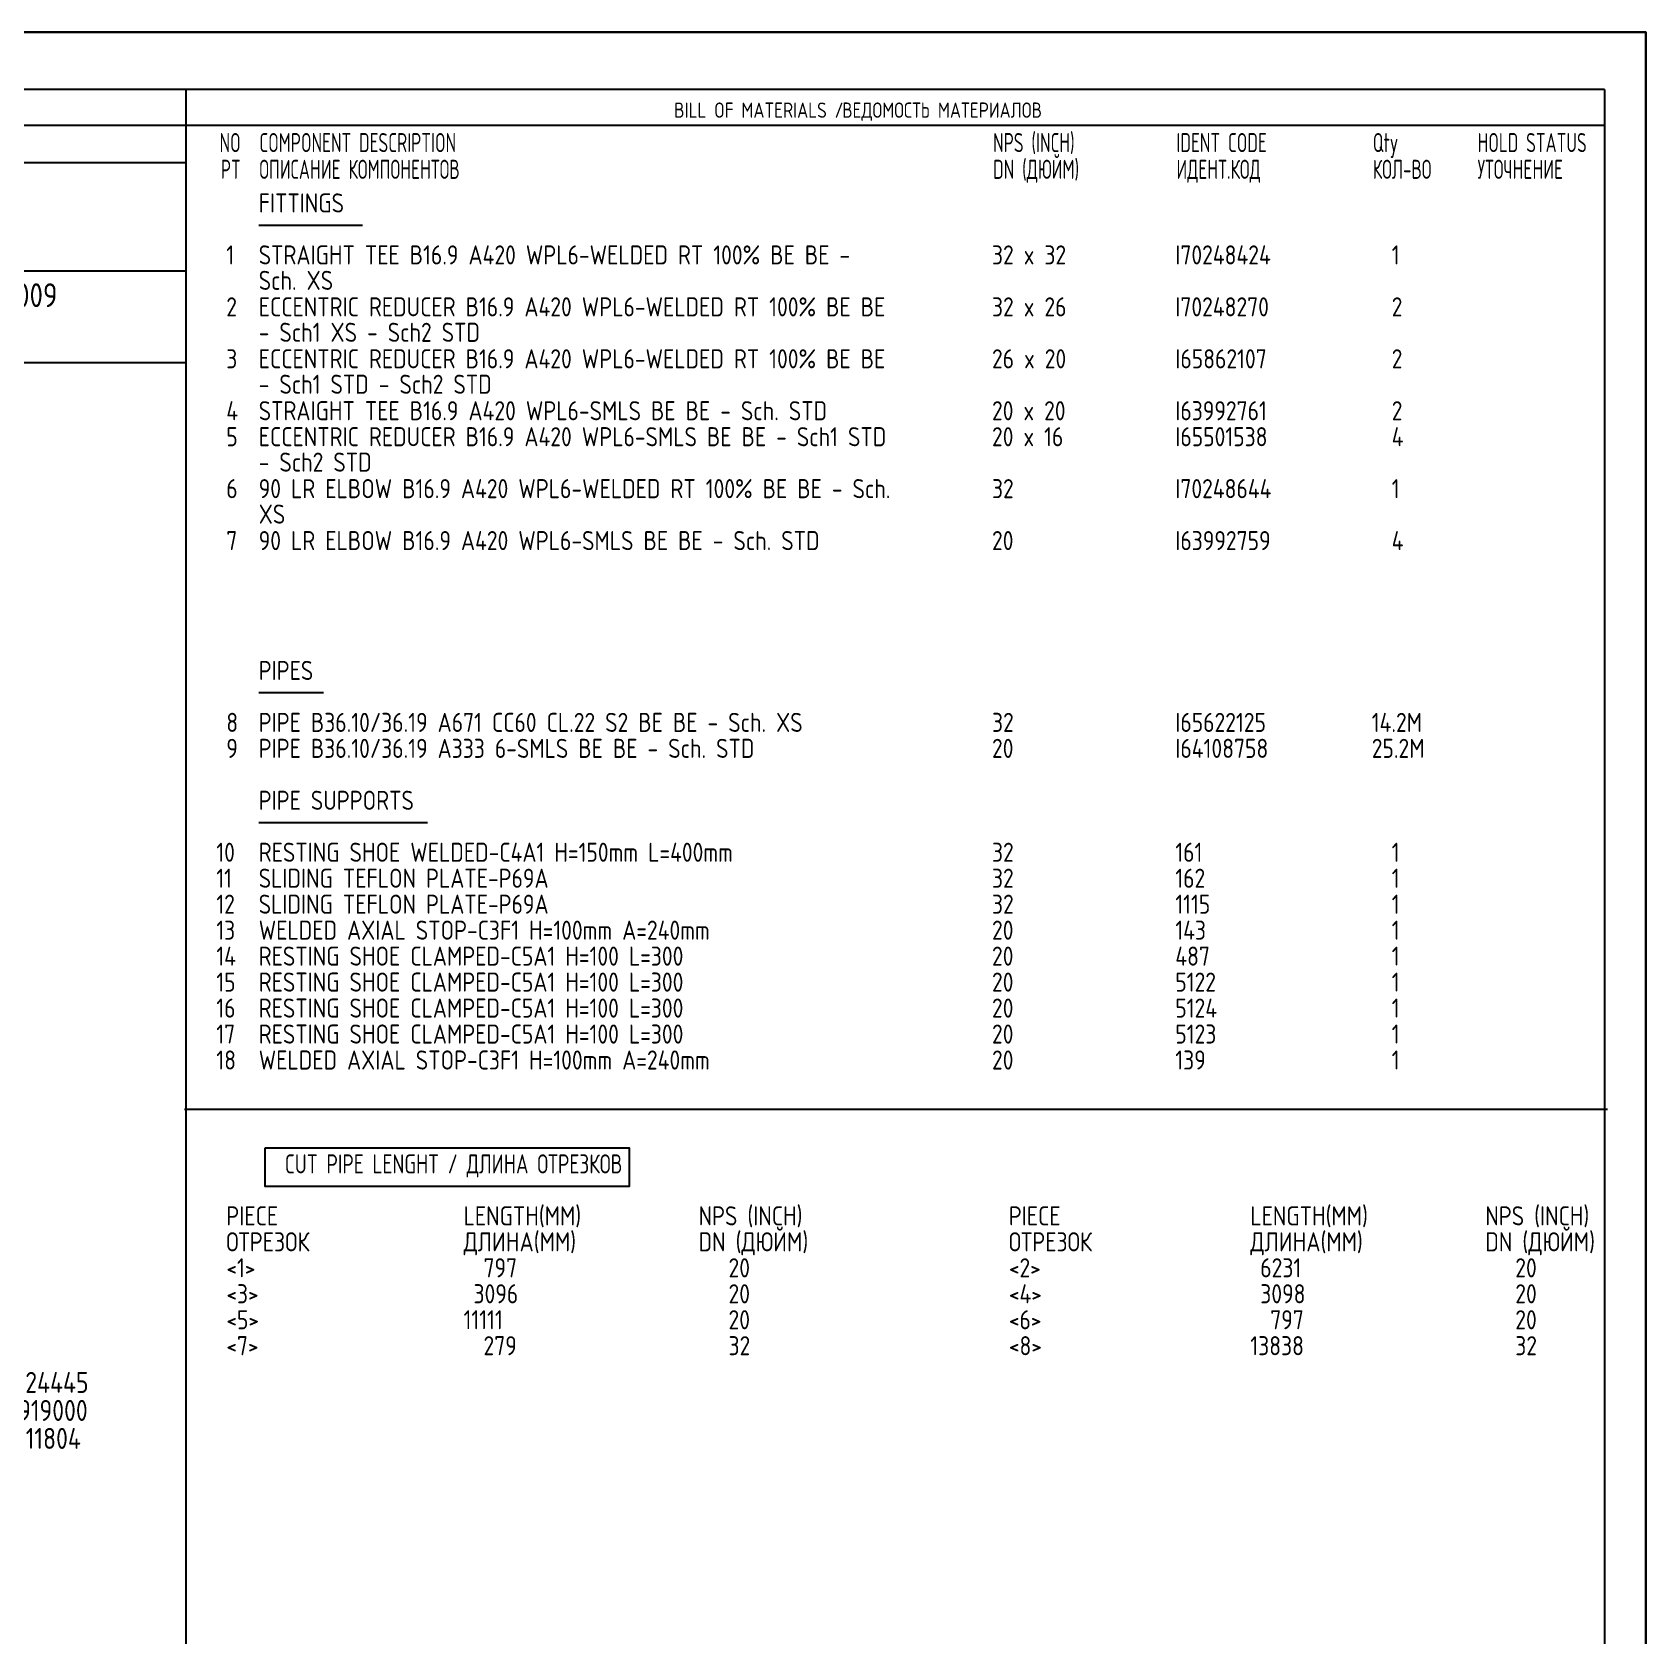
# Model space of a CAD drawing. Extents: x 0 to 594, y 0 to 420.
# Drawn here: x 382.8 to 594, y 210 to 420 of the extents above; entities that cross this region are included whole.
import ezdxf
from ezdxf.enums import TextEntityAlignment as Align

# ---------------------------------------------------------------- set-up
doc = ezdxf.new("R2010")
doc.units = 0
doc.header["$MEASUREMENT"] = 0
doc.linetypes.add('BORDER_2012_SLN$0$8001.Solid', pattern=[0])
for name, color, linetype in [('BORDER_2012_SLN$0$2', 7, 'Continuous'), ('BORDER_2012_SLN$0$GT_1', 7, 'Continuous'), ('GT_1', 7, 'Continuous')]:
    doc.layers.add(name, color=color, linetype=linetype)
for name, color, linetype, lineweight in [('BORDER_2012_SLN$0$BG_Level_1', 7, 'BORDER_2012_SLN$0$8001.Solid', 25), ('BORDER_2012_SLN$0$Level_1', 7, 'BORDER_2012_SLN$0$8001.Solid', 25), ('BORDER_2012_SLN$0$Level_18', 7, 'BORDER_2012_SLN$0$8001.Solid', 25)]:
    doc.layers.add(name, color=color, linetype=linetype, lineweight=lineweight)
doc.styles.add('BORDER_2012_SLN$0$GOST type A', font='GOST type A')
doc.styles.add('BORDER_2012_SLN$0$HTX1', font='')
doc.styles.add('HTX1', font='')
doc.styles.get('BORDER_2012_SLN$0$HTX1').set_extended_font_data('GOST type A')
doc.styles.get('HTX1').set_extended_font_data('GOST type A')

# ---------------------------------------------------------------- blocks, each defined once
blk = doc.blocks.new('BORDER_2012_SLN')
at = {"layer": 'BORDER_2012_SLN$0$2'}
blk.add_line((162.42, 407.85), (588.6, 407.85), dxfattribs=at)
at = {"layer": 'BORDER_2012_SLN$0$Level_1', "color": 7, "lineweight": -3}
for p, q in [((588.6, 412.5), (25.4, 412.5)), ((402.9, 7.5), (402.9, 412.5)), ((588.6, 412.5), (588.6, 7.5)), ((402.75, 402.9), (188.39, 402.9)), ((402.9, 388.7), (162.37, 388.68)), ((402.9, 376.7), (25.4, 376.7))]:
    blk.add_line(p, q, dxfattribs=at)
at = {"layer": 'BORDER_2012_SLN$0$Level_18', "color": 7, "lineweight": -3, "flags": 128}
blk.add_lwpolyline([(0, 0), (0, 420), (594, 420), (594, 0)], close=True, dxfattribs=at)
at = {"layer": 'BORDER_2012_SLN$0$BG_Level_1', "color": 7, "style": 'BORDER_2012_SLN$0$GOST type A'}
for s, p in [('BILL OF MATERIALS / ', (466.8, 408.8)), ('ВЕДОМОСТЬ МАТЕРИАЛОВ', (488.8, 408.8))]:
    blk.add_text(s, height=2, dxfattribs=at).set_placement(p)
at = {"layer": 'BORDER_2012_SLN$0$GT_1', "style": 'BORDER_2012_SLN$0$HTX1', "width": 0.8}
for s, p in [('NO', (410.06, 404.3)), ('PT', (410.06, 400.8))]:
    blk.add_text(s, height=2.5, dxfattribs=at).set_placement(p, align=Align.RIGHT)
for s, p in [('COMPONENT DESCRIPTION', (412.5, 404.3)), ('NPS (INCH)', (508.56, 404.3)), ('IDENT CODE', (532.56, 404.3)), ('Qty', (558.27, 404.3)), ('HOLD STATUS', (571.99, 404.3)), ('DN (ДЮЙМ)', (508.56, 400.8)), ('ОПИСАНИЕ КОМПОНЕНТОВ', (412.5, 400.8)), ('ИДЕНТ.КОД', (532.56, 400.8)), ('КОЛ-ВО', (558.27, 400.8)), ('УТОЧНЕНИЕ', (571.99, 400.8))]:
    blk.add_text(s, height=2.5, dxfattribs=at).set_placement(p)

msp = doc.modelspace()

# ---------------------------------------------------------------- linework, layer by layer
at = {"layer": 'GT_1', "flags": 128}
for points in [[(0, 0), (594, 0), (594, 420), (0, 420), (0, 0)], [(426.014, 394.704), (412.414, 394.704)], [(420.914, 333.48), (412.414, 333.48)], [(434.514, 316.473), (412.414, 316.473)], [(402.7, 278.947), (589, 278.947)], [(413.271, 273.901), (460.914, 273.901), (460.914, 268.854), (413.271, 268.854), (413.271, 273.901)]]:
    msp.add_lwpolyline(points, dxfattribs=at)

# ---------------------------------------------------------------- block references
at = {"linetype": 'Continuous'}
msp.add_blockref('BORDER_2012_SLN', (0, 0), dxfattribs=at)

# ---------------------------------------------------------------- texts
at = {"layer": 'GT_1', "style": 'HTX1'}
for s, height, width, p in [('FITTINGS', 2.5, 1.02, (412.414, 396.395)), ('  1', 2.5, 1.02, (405.557, 389.592)), ('STRAIGHT TEE B16.9 A420 WPL6-WELDED RT 100%%037 BE BE -', 2.5, 1.02, (412.414, 389.592)), ('32 x 32', 2.5, 1.02, (508.414, 389.592)), ('I70248424', 2.5, 1.02, (532.414, 389.592)), ('  1', 2.5, 1.02, (558.129, 389.592)), ('Sch. XS', 2.5, 1.02, (412.414, 386.259)), ('SLN-2725-4141-25-F-2009', 3.125, 1.02, (345, 384)), ('  2', 2.5, 1.02, (405.557, 382.789)), ('ECCENTRIC REDUCER B16.9 A420 WPL6-WELDED RT 100%%037 BE BE', 2.5, 1.02, (412.414, 382.789)), ('32 x 26', 2.5, 1.02, (508.414, 382.789)), ('I70248270', 2.5, 1.02, (532.414, 382.789)), ('  2', 2.5, 1.02, (558.129, 382.789)), ('- Sch1 XS - Sch2 STD', 2.5, 1.02, (412.414, 379.456)), ('  3', 2.5, 1.02, (405.557, 375.986)), ('ECCENTRIC REDUCER B16.9 A420 WPL6-WELDED RT 100%%037 BE BE', 2.5, 1.02, (412.414, 375.986)), ('26 x 20', 2.5, 1.02, (508.414, 375.986)), ('I65862107', 2.5, 1.02, (532.414, 375.986)), ('  2', 2.5, 1.02, (558.129, 375.986)), ('- Sch1 STD - Sch2 STD', 2.5, 1.02, (412.414, 372.653)), ('  4', 2.5, 1.02, (405.557, 369.184)), ('STRAIGHT TEE B16.9 A420 WPL6-SMLS BE BE - Sch. STD', 2.5, 1.02, (412.414, 369.184)), ('20 x 20', 2.5, 1.02, (508.414, 369.184)), ('I63992761', 2.5, 1.02, (532.414, 369.184)), ('  2', 2.5, 1.02, (558.129, 369.184)), ('  5', 2.5, 1.02, (405.557, 365.782)), ('ECCENTRIC REDUCER B16.9 A420 WPL6-SMLS BE BE - Sch1 STD', 2.5, 1.02, (412.414, 365.782)), ('20 x 16', 2.5, 1.02, (508.414, 365.782)), ('I65501538', 2.5, 1.02, (532.414, 365.782)), ('  4', 2.5, 1.02, (558.129, 365.782)), ('- Sch2 STD', 2.5, 1.02, (412.414, 362.449)), ('  6', 2.5, 1.02, (405.557, 358.98)), ('90 LR ELBOW B16.9 A420 WPL6-WELDED RT 100%%037 BE BE - Sch.', 2.5, 1.02, (412.414, 358.98)), ('32', 2.5, 1.02, (508.414, 358.98)), ('I70248644', 2.5, 1.02, (532.414, 358.98)), ('  1', 2.5, 1.02, (558.129, 358.98)), ('XS', 2.5, 1.02, (412.414, 355.646)), ('  7', 2.5, 1.02, (405.557, 352.177)), ('90 LR ELBOW B16.9 A420 WPL6-SMLS BE BE - Sch. STD', 2.5, 1.02, (412.414, 352.177)), ('20', 2.5, 1.02, (508.414, 352.177)), ('I63992759', 2.5, 1.02, (532.414, 352.177)), ('  4', 2.5, 1.02, (558.129, 352.177)), ('PIPES', 2.5, 1.02, (412.414, 335.17)), ('  8', 2.5, 1.02, (405.557, 328.367)), ('PIPE B36.10/36.19 A671 CC60 CL.22 S2 BE BE - Sch. XS', 2.5, 1.02, (412.414, 328.367)), ('32', 2.5, 1.02, (508.414, 328.367)), ('I65622125', 2.5, 1.02, (532.414, 328.367)), ('14.2M', 2.5, 1.02, (558.129, 328.367)), ('  9', 2.5, 1.02, (405.557, 324.966)), ('PIPE B36.10/36.19 A333 6-SMLS BE BE - Sch. STD', 2.5, 1.02, (412.414, 324.966)), ('20', 2.5, 1.02, (508.414, 324.966)), ('I64108758', 2.5, 1.02, (532.414, 324.966)), ('25.2M', 2.5, 1.02, (558.129, 324.966)), ('PIPE SUPPORTS', 2.5, 1.02, (412.414, 318.163)), (' 10', 2.5, 1.02, (405.557, 311.361)), ('RESTING SHOE WELDED-C4A1 H=150mm L=400mm', 2.5, 1.02, (412.414, 311.361)), ('32', 2.5, 1.02, (508.414, 311.361)), ('161', 2.5, 1.02, (532.414, 311.361)), ('  1', 2.5, 1.02, (558.129, 311.361)), (' 11', 2.5, 1.02, (405.557, 307.959)), ('SLIDING TEFLON PLATE-P69A', 2.5, 1.02, (412.414, 307.959)), ('32', 2.5, 1.02, (508.414, 307.959)), ('162', 2.5, 1.02, (532.414, 307.959)), ('  1', 2.5, 1.02, (558.129, 307.959)), (' 12', 2.5, 1.02, (405.557, 304.558)), ('SLIDING TEFLON PLATE-P69A', 2.5, 1.02, (412.414, 304.558)), ('32', 2.5, 1.02, (508.414, 304.558)), ('1115', 2.5, 1.02, (532.414, 304.558)), ('  1', 2.5, 1.02, (558.129, 304.558)), (' 13', 2.5, 1.02, (405.557, 301.156)), ('WELDED AXIAL STOP-C3F1 H=100mm A=240mm', 2.5, 1.02, (412.414, 301.156)), ('20', 2.5, 1.02, (508.414, 301.156)), ('143', 2.5, 1.02, (532.414, 301.156)), ('  1', 2.5, 1.02, (558.129, 301.156)), (' 14', 2.5, 1.02, (405.557, 297.755)), ('RESTING SHOE CLAMPED-C5A1 H=100 L=300', 2.5, 1.02, (412.414, 297.755)), ('20', 2.5, 1.02, (508.414, 297.755)), ('487', 2.5, 1.02, (532.414, 297.755)), ('  1', 2.5, 1.02, (558.129, 297.755)), (' 15', 2.5, 1.02, (405.557, 294.354)), ('RESTING SHOE CLAMPED-C5A1 H=100 L=300', 2.5, 1.02, (412.414, 294.354)), ('20', 2.5, 1.02, (508.414, 294.354)), ('5122', 2.5, 1.02, (532.414, 294.354)), ('  1', 2.5, 1.02, (558.129, 294.354)), (' 16', 2.5, 1.02, (405.557, 290.952)), ('RESTING SHOE CLAMPED-C5A1 H=100 L=300', 2.5, 1.02, (412.414, 290.952)), ('20', 2.5, 1.02, (508.414, 290.952)), ('5124', 2.5, 1.02, (532.414, 290.952)), ('  1', 2.5, 1.02, (558.129, 290.952)), (' 17', 2.5, 1.02, (405.557, 287.551)), ('RESTING SHOE CLAMPED-C5A1 H=100 L=300', 2.5, 1.02, (412.414, 287.551)), ('20', 2.5, 1.02, (508.414, 287.551)), ('5123', 2.5, 1.02, (532.414, 287.551)), ('  1', 2.5, 1.02, (558.129, 287.551)), (' 18', 2.5, 1.02, (405.557, 284.15)), ('WELDED AXIAL STOP-C3F1 H=100mm A=240mm', 2.5, 1.02, (412.414, 284.15)), ('20', 2.5, 1.02, (508.414, 284.15)), ('139', 2.5, 1.02, (532.414, 284.15)), ('  1', 2.5, 1.02, (558.129, 284.15)), ('CUT PIPE LENGHT / ДЛИНА ОТРЕЗКОВ', 2.5, 0.9, (415.843, 270.544)), ('  PIECE', 2.5, 1.02, (405.557, 263.741)), ('    LENGTH(MM)', 2.5, 1.02, (434, 263.741)), ('NPS (INCH)', 2.5, 1.02, (470, 263.741)), ('  PIECE', 2.5, 1.02, (508, 263.741)), ('    LENGTH(MM)', 2.5, 1.02, (537, 263.741)), ('NPS (INCH)', 2.5, 1.02, (573, 263.741)), ('  ОТРЕЗОК', 2.5, 1.02, (405.557, 260.34)), ('    ДЛИНА(MM)', 2.5, 1.02, (434, 260.34)), ('DN (ДЮЙМ)', 2.5, 1.02, (470, 260.34)), ('  ОТРЕЗОК', 2.5, 1.02, (508, 260.34)), ('    ДЛИНА(MM)', 2.5, 1.02, (537, 260.34)), ('DN (ДЮЙМ)', 2.5, 1.02, (573, 260.34)), ('  <1>', 2.5, 1.02, (405.557, 256.939)), ('      797', 2.5, 1.02, (434, 256.939)), ('   20', 2.5, 1.02, (470, 256.939)), ('  <2>', 2.5, 1.02, (508, 256.939)), ('     6231', 2.5, 1.02, (537, 256.939)), ('   20', 2.5, 1.02, (573, 256.939)), ('  <3>', 2.5, 1.02, (405.557, 253.537)), ('     3096', 2.5, 1.02, (434, 253.537)), ('   20', 2.5, 1.02, (470, 253.537)), ('  <4>', 2.5, 1.02, (508, 253.537)), ('     3098', 2.5, 1.02, (537, 253.537)), ('   20', 2.5, 1.02, (573, 253.537)), ('  <5>', 2.5, 1.02, (405.557, 250.136)), ('    11111', 2.5, 1.02, (434, 250.136)), ('   20', 2.5, 1.02, (470, 250.136)), ('  <6>', 2.5, 1.02, (508, 250.136)), ('      797', 2.5, 1.02, (537, 250.136)), ('   20', 2.5, 1.02, (573, 250.136)), ('  <7>', 2.5, 1.02, (405.557, 246.735)), ('      279', 2.5, 1.02, (434, 246.735)), ('   32', 2.5, 1.02, (470, 246.735)), ('  <8>', 2.5, 1.02, (508, 246.735)), ('    13838', 2.5, 1.02, (537, 246.735)), ('   32', 2.5, 1.02, (573, 246.735)), ('E 1924445', 2.75, 1.02, (376, 241.8)), ('N 2919000', 2.75, 1.02, (376, 238.133)), ('EL+111804', 2.75, 1.02, (376, 234.467))]:
    msp.add_text(s, height=height, dxfattribs=dict(at, width=width)).set_placement(p)

doc.saveas('drawing.dxf')
